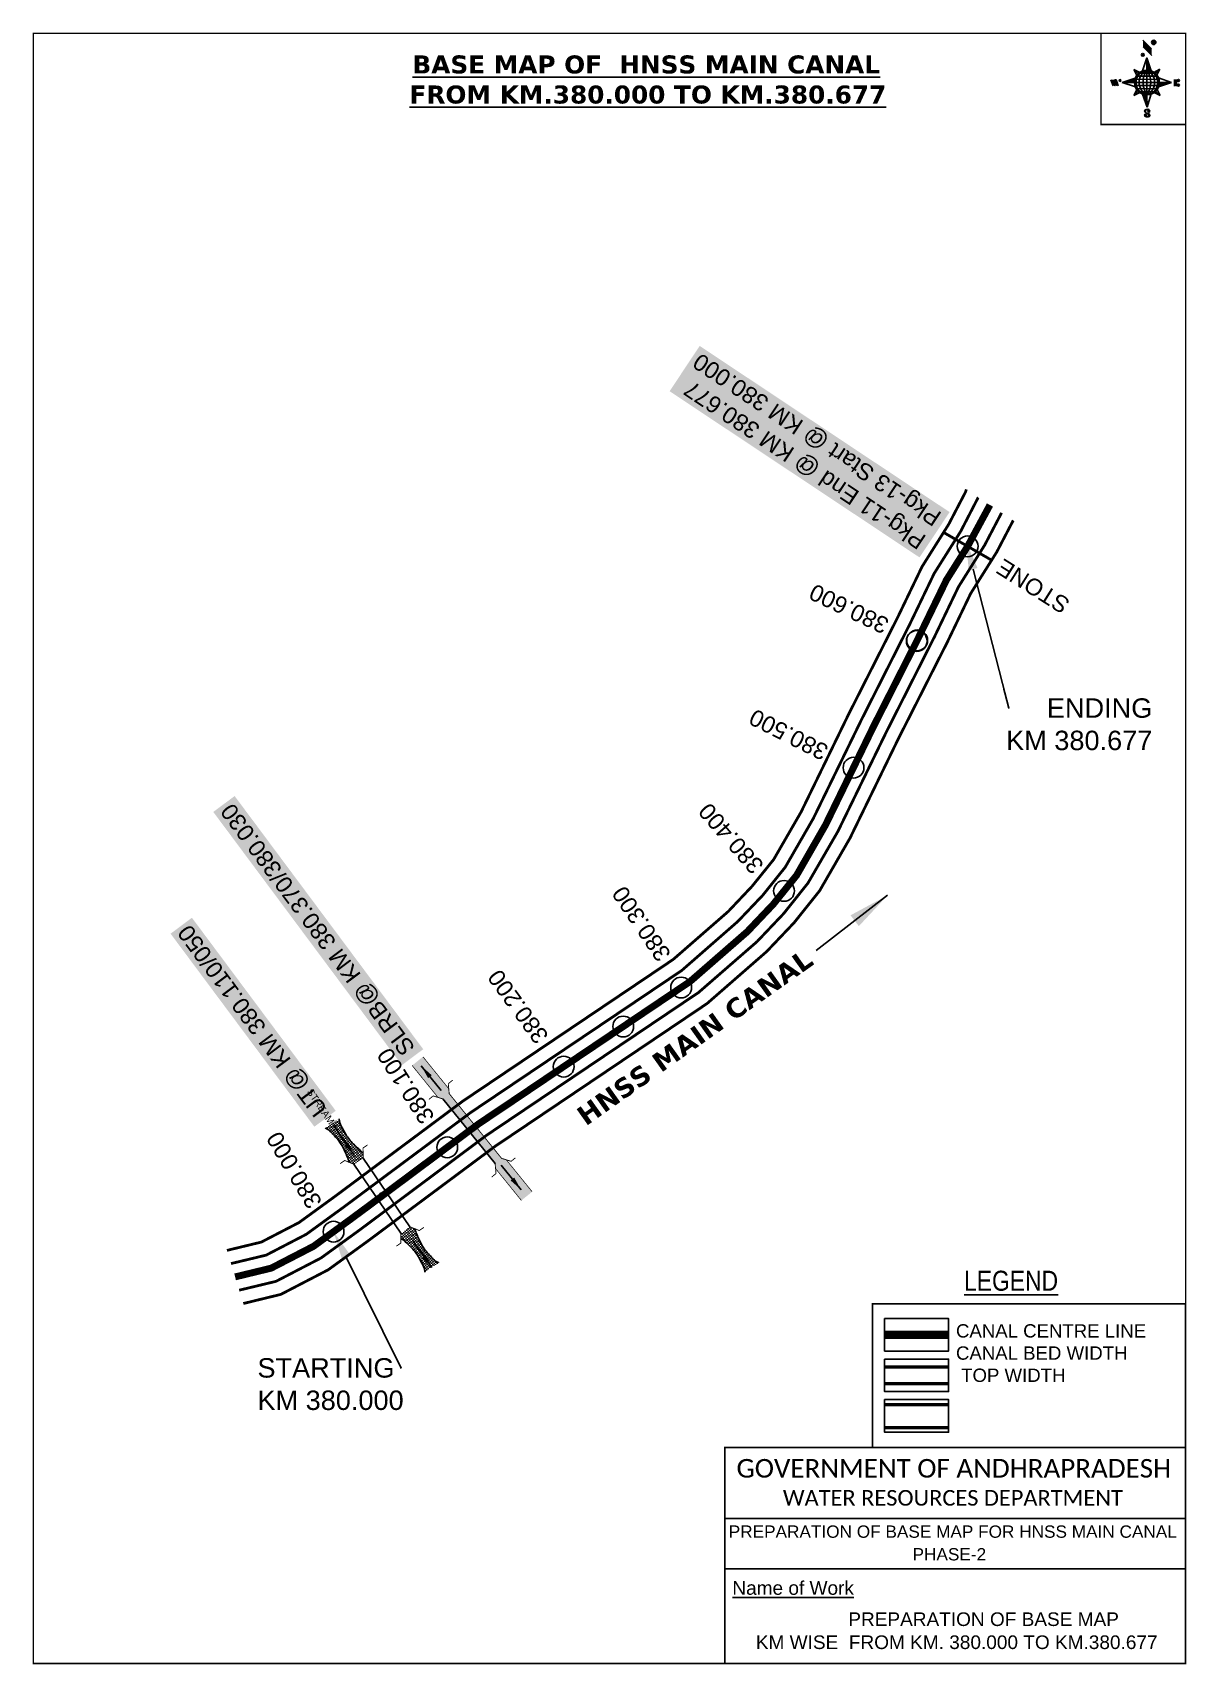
# Model space of a CAD drawing. Header units: inches. Extents: x 822444 to 823276, y 1578594 to 1579770.
import ezdxf
from ezdxf import colors
from ezdxf.entities.mleader import LeaderData, LeaderLine
from ezdxf.enums import TextEntityAlignment as Align
from ezdxf.math import Vec2, Vec3

# ---------------------------------------------------------------- set-up
doc = ezdxf.new("R2010")
doc.units = ezdxf.units.IN
doc.header["$LTSCALE"] = 15
doc.header["$MEASUREMENT"] = 0
doc.header["$PDMODE"] = 32
doc.header["$PDSIZE"] = 15
doc.linetypes.add('ACAD_ISO02W100', pattern=[15, 12, -3])
doc.linetypes.add('HIDDEN2', pattern=[0.1875, 0.125, -0.0625])
for name, color, linetype in [('AQUADUCT', 1, 'Continuous'), ('bord', 1, 'Continuous'), ('CANAL1', 7, 'Continuous'), ('CSMark', 72, 'Continuous'), ('DCBMS', 232, 'Continuous'), ('PAGE', 7, 'Continuous'), ('STRUCTURE', 5, 'Continuous'), ('TEXT', 6, 'Continuous')]:
    doc.layers.add(name, color=color, linetype=linetype)
doc.styles.add('ARIALN', font='ARIALN_1.TTF')
doc.styles.get("Standard").update_dxf_attribs({"font": 'ARIAL_1.TTF'})
doc.dimstyles.get("Standard").update_dxf_attribs({"dimtxt": 20, "dimasz": 0.18, "dimexe": 0.18, "dimexo": 0.0625, "dimgap": 0.09, "dimtad": 0, "dimtih": 1, "dimtoh": 1, "dimdec": 4, "dimzin": 0, "dimdsep": 46, "dimtxsty": 'Standard', "dimcen": 0.09, "dimadec": 0, "dimazin": 0, "dimtfac": 1, "dimtdec": 4, "dimtofl": 0, "dimtmove": 0, "dimatfit": 3, "dimfxl": 0, "dimtolj": 1, "dimtzin": 0, "dimarcsym": 0})
pattern_1 = [(267.297113149, (-8720374.938, 50637915.138), (10.5367255337, -0.497431438), [])]
pattern_2 = [(357.297113149, (-8720374.938, 50637915.138), (0.497431438, 10.5367255337), [])]

# ---------------------------------------------------------------- blocks, each defined once
blk = doc.blocks.new('*X26')
at = {"color": 0, "linetype": 'Continuous'}
for p, q in [((6321.6, 240.5), (6322.3, 241.2)), ((6321.6, 240.3), (6322.3, 241)), ((6321.6, 240.1), (6322.3, 240.8)), ((6321.6, 239.9), (6322.4, 240.7)), ((6321.6, 239.8), (6322.4, 240.6)), ((6321.6, 239.6), (6322.5, 240.5)), ((6321.6, 239.4), (6322.5, 240.3)), ((6321.6, 239.2), (6322.6, 240.2)), ((6321.7, 239.1), (6322.6, 240.1)), ((6321.8, 240.8), (6322.4, 241.4)), ((6321.8, 239), (6322.7, 240)), ((6321.8, 239), (6322.8, 239.9)), ((6321.9, 238.9), (6322.9, 239.8)), ((6322, 238.8), (6323, 239.7)), ((6322.1, 241.3), (6322.4, 241.6)), ((6322.1, 238.7), (6323.1, 239.6)), ((6322.2, 238.6), (6323.1, 239.6)), ((6322.3, 238.5), (6323.2, 239.5)), ((6322.4, 238.5), (6323.3, 239.4)), ((6322.5, 238.4), (6323.4, 239.3)), ((6322.7, 238.4), (6323.6, 239.3)), ((6322.8, 238.3), (6323.7, 239.2)), ((6322.9, 238.3), (6323.8, 239.1)), ((6323.1, 238.2), (6323.9, 239.1)), ((6323.2, 238.2), (6324, 239)), ((6323.3, 238.2), (6324.2, 239)), ((6323.5, 238.1), (6324.3, 238.9)), ((6323.7, 238.1), (6324.4, 238.9)), ((6323.8, 238.1), (6324.6, 238.8)), ((6324.1, 238.2), (6324.7, 238.8)), ((6324.3, 238.3), (6324.9, 238.8)), ((6324.6, 238.3), (6325.1, 238.8)), ((6324.8, 238.4), (6325.2, 238.8)), ((6325.1, 238.5), (6325.4, 238.8)), ((6325.4, 238.6), (6325.6, 238.8))]:
    blk.add_line(p, q, dxfattribs=at)
blk = doc.blocks.new('*X25')
at = {"color": 0, "linetype": 'Continuous'}
for p, q in [((6324.4, 240.3), (6324.5, 240.4)), ((6324.6, 240.3), (6324.8, 240.5)), ((6324.7, 240.2), (6325, 240.5)), ((6324.8, 240.2), (6325.2, 240.6)), ((6325, 240.1), (6325.5, 240.6)), ((6325.1, 240.1), (6325.6, 240.6)), ((6325.2, 240), (6325.8, 240.6)), ((6325.3, 240), (6326, 240.6)), ((6325.4, 239.9), (6326.1, 240.6)), ((6325.5, 239.8), (6326.2, 240.5)), ((6325.6, 239.8), (6326.3, 240.5)), ((6325.7, 239.7), (6326.5, 240.4)), ((6325.9, 239.6), (6326.6, 240.3)), ((6326, 239.5), (6326.7, 240.3)), ((6326, 239.4), (6326.8, 240.2)), ((6326.1, 239.3), (6327, 240.2)), ((6326.2, 239.3), (6327.1, 240.1)), ((6326.3, 239.2), (6327.1, 240)), ((6326.4, 239.1), (6327.2, 239.9)), ((6326.5, 239), (6327.3, 239.8)), ((6326.5, 238.9), (6327.4, 239.7)), ((6326.6, 238.8), (6327.5, 239.6)), ((6326.7, 238.7), (6327.5, 239.5)), ((6326.8, 238.6), (6327.6, 239.4)), ((6326.8, 238.5), (6327.7, 239.3)), ((6326.8, 236.5), (6327.4, 237)), ((6326.9, 238.3), (6327.8, 239.2)), ((6326.9, 238.2), (6327.9, 239.1)), ((6326.9, 236.8), (6327.6, 237.4)), ((6327, 238.1), (6327.8, 239)), ((6327, 237.9), (6327.8, 238.8)), ((6327, 237.8), (6327.8, 238.6)), ((6327, 237.6), (6327.8, 238.4)), ((6327, 237.4), (6327.8, 238.2)), ((6327, 237.3), (6327.8, 238)), ((6327, 237.1), (6327.8, 237.9))]:
    blk.add_line(p, q, dxfattribs=at)
blk = doc.blocks.new('H')
at = {"layer": 'bord', "extrusion": (0.000427885, 0.004792, 0.999988)}
h = blk.add_hatch(dxfattribs=at)
h.set_pattern_fill('LINE', color=8, scale=84.387686, angle=-2.7029, style=0)
h.set_pattern_definition(pattern_2)
h.paths.add_polyline_path([(-492, 786, -0.090992), (-448, 775), (-486, 912)])
h = blk.add_hatch(dxfattribs=at)
h.set_pattern_fill('LINE', color=8, scale=84.387686, angle=-92.7029, style=0)
h.set_pattern_definition(pattern_1)
h.paths.add_polyline_path([(-625, 665, -0.090992), (-615, 710), (-751, 671)])
h = blk.add_hatch(dxfattribs=at)
h.set_pattern_fill('LINE', color=8, scale=84.387686, angle=-2.7029, style=0)
h.set_pattern_definition(pattern_2)
h.paths.add_polyline_path([(-504, 533, -0.090992), (-549, 543), (-510, 406)])
h = blk.add_hatch(dxfattribs=at)
h.set_pattern_fill('LINE', color=8, scale=84.387686, angle=-92.7029, style=0)
h.set_pattern_definition(pattern_1)
h.paths.add_polyline_path([(-246, 647), (-372, 653, -0.090992), (-382, 609)])
for p, q in [((-519, 1020, -1217), (-435, 927, -1216)), ((-516, 1087, -1217), (-432, 994, -1217)), ((-538, 774, -1216), (-487, 906, -1216)), ((-487, 906, -1216), (-493, 780, -1216)), ((-487, 906, -1216), (-448, 769, -1216)), ((-865, 701, -1215), (-847, 638, -1215)), ((-847, 700, -1215), (-829, 637, -1215)), ((-829, 699, -1215), (-811, 636, -1215)), ((-829, 699, -1215), (-811, 698, -1215)), ((-811, 698, -1215), (-794, 635, -1215)), ((-752, 665, -1215), (-615, 704, -1215)), ((-627, 794, -1216), (-567, 760, -1216)), ((-627, 794, -1216), (-584, 747, -1215)), ((-599, 731, -1215), (-627, 794, -1216)), ((-421, 753, -1216), (-359, 781, -1216)), ((-359, 781, -1216), (-405, 739, -1216)), ((-359, 781, -1216), (-392, 721, -1215)), ((-379, 693, -1215), (-246, 641, -1215)), ((-213, 669, -1215), (-217, 601, -1215)), ((-752, 665, -1215), (-625, 659, -1215)), ((-619, 614, -1215), (-752, 665, -1215)), ((-639, 526, -1214), (-606, 585, -1215)), ((-639, 526, -1214), (-593, 568, -1215)), ((-577, 553, -1215), (-639, 526, -1214)), ((-511, 400, -1214), (-549, 537, -1214)), ((-460, 533, -1215), (-511, 400, -1214)), ((-505, 527, -1214), (-511, 400, -1214)), ((-371, 513, -1214), (-431, 546, -1215)), ((-371, 513, -1214), (-414, 560, -1215)), ((-399, 576, -1215), (-371, 513, -1214)), ((-246, 641, -1215), (-383, 603, -1215)), ((-373, 647, -1215), (-246, 641, -1215)), ((-197, 600, -1215), (-194, 668, -1215))]:
    blk.add_line(p, q, dxfattribs=at)
at = {"layer": 'bord', "color": 8, "linetype": 'ByBlock', "extrusion": (0.000427885, 0.004792, 0.999988)}
for p, q in [((-375, 679, -1215), (-620, 691, -1215)), ((-386, 711, -1215), (-605, 722, -1215)), ((-411, 744, -1216), (-578, 752, -1216)), ((-493, 780, -1216), (-505, 527, -1214)), ((-373, 647, -1215), (-625, 659, -1215)), ((-378, 616, -1215), (-623, 628, -1215)), ((-392, 585, -1215), (-611, 595, -1215)), ((-420, 555, -1215), (-587, 562, -1215))]:
    blk.add_line(p, q, dxfattribs=at)
at = {"layer": 'bord', "extrusion": (0.000427885, 0.004792, 0.999988), "elevation": -1212}
for points, const_width in [([(-522, 960), (-516, 1093)], 1.61), ([(-434, 933), (-428, 1066)], 1.61), ([(-870, 707), (-846, 706)], 0.642), ([(-829, 643), (-821, 678)], 0.642), ([(-793, 641), (-782, 694)], 0.642), ([(-223, 676), (-174, 673)], 0.706), ([(-829, 643), (-855, 644)], 0.642), ([(-811, 642), (-784, 641)], 0.642), ([(-177, 605), (-226, 607)], 0.706), ([(-195, 645), (-185, 644)], 0.706)]:
    blk.add_lwpolyline(points, dxfattribs=dict(at, const_width=const_width))
for points, const_width in [([(-414, 1073, 1), (-398, 1058, 1)], 22.3), ([(-530, 950, 1), (-520, 939, 1)], 14.8), ([(-776, 697, 1), (-769, 690, 1)], 8.9), ([(-180, 618, 1), (-173, 611, 1)], 9.79), ([(-178, 667, 1), (-171, 660, 1)], 9.79), ([(-490, 362, 1), (-498, 369, 1)], 11.1), ([(-525, 322, 1), (-533, 329, 1)], 11.1)]:
    blk.add_lwpolyline(points, format="xyb", close=True, dxfattribs=dict(at, const_width=const_width))
for points in [[(-537, 317), (-531, 310), (-520, 307), (-505, 307), (-494, 310), (-486, 318), (-487, 326), (-491, 333), (-494, 336), (-503, 341), (-522, 347), (-530, 352), (-534, 355), (-537, 363), (-537, 373), (-530, 381), (-520, 384), (-504, 384), (-493, 380), (-487, 373)], [(-522, 348), (-526, 354), (-528, 361), (-528, 371), (-526, 375), (-521, 381), (-515, 384)], [(-505, 307), (-499, 312), (-497, 319), (-497, 327), (-501, 335), (-509, 343)]]:
    blk.add_lwpolyline(points, dxfattribs=at)
at = {"layer": 'bord', "extrusion": (0.000427885, 0.004792, 0.999988)}
for centre, radius in [((-406, 1065, -1212), 22.3), ((-525, 944, -1212), 14.8), ((-773, 694, -1212), 8.9), ((-498, 659, -1212), 127), ((-177, 615, -1212), 9.79), ((-174, 663, -1212), 9.79), ((-494, 365, -1212), 11.1), ((-529, 325, -1212), 11.1)]:
    blk.add_circle(centre, radius, dxfattribs=at)
at = {"layer": 'bord', "color": 8, "linetype": 'ByBlock', "extrusion": (0.000427885, 0.004792, 0.999988)}
for centre, radius, start, end in [((-482, 658, -1212), 128, 94.9254, 259.6691), ((-437, 656, -1212), 141, 113.2864, 241.308), ((-316, 651, -1212), 222, 142.5892, 212.0053), ((-560, 662, -1212), 141, 293.2864, 61.308), ((-681, 668, -1212), 222, 322.5892, 32.0053), ((-515, 660, -1212), 128, 274.9254, 79.6691)]:
    blk.add_arc(centre, radius, start, end, dxfattribs=at)
at = {"layer": 'bord', "extrusion": (0.000427885, 0.004792, 0.999988)}
for points in [[(-516, 1093, -1212), (-431, 1000, -1212), (-519, 1026, -1212), (-434, 933, -1212)], [(-864, 707, -1212), (-846, 706, -1212), (-846, 644, -1212), (-829, 643, -1212)], [(-829, 705, -1212), (-811, 704, -1212), (-811, 642, -1212), (-793, 641, -1212)], [(-193, 674, -1212), (-197, 606, -1212), (-213, 675, -1212), (-216, 607, -1212)]]:
    blk.add_solid(points, dxfattribs=at)
at = {"layer": 'bord', "extrusion": (0.000427885, 0.004792, 0.999988), "xscale": 7.977342409717546, "yscale": 7.977342408231451, "zscale": 7.977342408476333, "rotation": 138.0840426661453}
for name, p in [('*X25', (38301, -31929, -1212)), ('*X26', (38314, -31951, -1212))]:
    blk.add_blockref(name, p, dxfattribs=at)
blk = doc.blocks.new('UT')
at = {"layer": 'STRUCTURE'}
h = blk.add_hatch(dxfattribs=at)
h.set_pattern_fill('DASH', color=150, scale=8, angle=-39.6278, style=0)
h.set_pattern_definition([(320.372247933, (-4370.464, -6260.8811), (1.40800153113, 0.132407282), [1, -1])])
h.paths.add_polyline_path([(765163, 1700681.9), (765165.6, 1700680.6), (765167.2, 1700680.3), (765169.1, 1700680), (765172.4, 1700679.6), (765176.4, 1700679.3), (765179.5, 1700679.5), (765183.1, 1700679.9), (765187.7, 1700680.9), (765188.9, 1700681.2), (765193.1, 1700682.2), (765196.1, 1700680.2), (765196.1, 1700672.2), (765193.1, 1700670.2), (765190.5, 1700670.8), (765188.1, 1700671.3), (765185.5, 1700671.8), (765183.6, 1700672.1), (765181, 1700672.5), (765180.3, 1700672.5), (765178.5, 1700672.6), (765176.7, 1700672.6), (765174.6, 1700672.5), (765172.5, 1700672.3), (765170.4, 1700672), (765168.5, 1700671.7), (765166.1, 1700671.2), (765165, 1700670.8), (765163, 1700669.7)])
h.paths.add_polyline_path([(765259.1, 1700682.2), (765256.1, 1700680.2), (765256.1, 1700672.2), (765259.1, 1700670.2), (765261.9, 1700671), (765264.4, 1700671.6), (765266.4, 1700672), (765269.1, 1700672.5), (765272.7, 1700673), (765276.1, 1700673.1), (765278.6, 1700672.9), (765281.2, 1700672.7), (765283.9, 1700672.3), (765286.4, 1700671.9), (765288, 1700671.3), (765289.2, 1700670.6), (765289.1, 1700682.7), (765287.6, 1700681.8), (765285.7, 1700681.2), (765283, 1700680.7), (765281.2, 1700680.4), (765276.7, 1700679.9), (765272.7, 1700679.9), (765268.7, 1700680.3), (765264.8, 1700681), (765261.2, 1700681.7)])
at = {"layer": 'STRUCTURE', "color": 150, "const_width": 0.628}
for points in [[(765190.1, 1700688.2), (765190.1, 1700684.2), (765196.1, 1700680.2), (765256.1, 1700680.2), (765262.1, 1700684.2), (765262.1, 1700688.2)], [(765190.1, 1700664.2), (765190.1, 1700668.2), (765196.1, 1700672.2), (765256.1, 1700672.2), (765262.1, 1700668.2), (765262.1, 1700664.2)]]:
    blk.add_lwpolyline(points, dxfattribs=at)
at = {"layer": 'STRUCTURE', "color": 150}
for points in [[(765196.1, 1700680.2), (765256.1, 1700680.2)], [(765196.1, 1700672.2), (765256.1, 1700672.2)], [(765196.1, 1700672.2), (765256.1, 1700672.2)]]:
    blk.add_lwpolyline(points, dxfattribs=at)
at = {"layer": 'STRUCTURE', "color": 0}
blk.add_circle((765226.1, 1700676.2), 1.89, dxfattribs=at)
at = {"layer": 'STRUCTURE', "color": 150}
for points in [[(765163, 1700681.9), (765164.4, 1700681.1), (765167.9, 1700680.2), (765171.2, 1700679.8), (765176.1, 1700679.4), (765184.7, 1700680.3), (765193.1, 1700682.2)], [(765289.1, 1700682.7), (765287.8, 1700681.9), (765284.3, 1700680.9), (765280.9, 1700680.4), (765276.1, 1700679.8), (765267.4, 1700680.5), (765259.1, 1700682.2)], [(765163, 1700669.7), (765164.3, 1700670.6), (765167.8, 1700671.6), (765171.2, 1700672.1), (765176, 1700672.6), (765184.7, 1700672), (765193.1, 1700670.2)], [(765289.2, 1700670.6), (765287.8, 1700671.4), (765284.2, 1700672.3), (765280.9, 1700672.7), (765276.1, 1700673.1), (765267.4, 1700672.2), (765259.1, 1700670.2)]]:
    blk.add_spline(points, degree=3, dxfattribs=at)
at = {"layer": 'STRUCTURE', "color": 0}
blk.add_text('STREAM', height=5, dxfattribs=at).set_placement((765148.2, 1700675.8), align=Align.MIDDLE_CENTER)
for points in [[(765190.9, 1700676), (765164.2, 1700675.8)], [(765289.3, 1700676.7), (765265.4, 1700676.4)]]:
    blk.add_leader(points, dimstyle='Standard', override={"dimasz": 10, "dimgap": 0.09, "dimtad": 0}, dxfattribs=at)
blk = doc.blocks.new('SLB')
at = {"layer": 'STRUCTURE'}
h = blk.add_hatch(dxfattribs=at)
h.set_pattern_fill('DOTS', color=6, scale=20, angle=320.3722, style=0)
h.set_pattern_definition([(320.372247934, (-159.4327, -72.9564), (1.2786241598, 0.5641323054), [0, -1.25])])
h.paths.add_polyline_path([(769699.5, 1706871.1), (769699.5, 1706861.1), (769729.1, 1706861.1), (769732.1, 1706863.1), (769792.1, 1706863.1), (769795.1, 1706861.1), (769824.7, 1706861.1), (769824.7, 1706871.1), (769795.1, 1706871.1), (769792.1, 1706869.1), (769732.1, 1706869.1), (769729.1, 1706871.1)])
at = {"layer": 'STRUCTURE', "color": 6, "linetype": 'ACAD_ISO02W100', "ltscale": 0.5, "const_width": 0.5}
for points in [[(769699.5, 1706871.1), (769729.1, 1706871.1)], [(769795.1, 1706871.1), (769824.7, 1706871.1)], [(769699.5, 1706861.1), (769729.1, 1706861.1)], [(769795.1, 1706861.1), (769824.7, 1706861.1)]]:
    blk.add_lwpolyline(points, dxfattribs=at)
at = {"layer": 'STRUCTURE', "color": 6, "const_width": 0.628}
for points in [[(769726.1, 1706877.1), (769726.1, 1706873.1), (769732.1, 1706869.1), (769792.1, 1706869.1), (769798.1, 1706873.1), (769798.1, 1706877.1)], [(769726.1, 1706855.1), (769726.1, 1706859.1), (769732.1, 1706863.1), (769792.1, 1706863.1), (769798.1, 1706859.1), (769798.1, 1706855.1)]]:
    blk.add_lwpolyline(points, dxfattribs=at)
at = {"layer": 'STRUCTURE', "color": 6}
blk.add_lwpolyline([(769732.1, 1706863.1), (769792.1, 1706863.1)], dxfattribs=at)
blk.add_lwpolyline([(769732.1, 1706863.1), (769792.1, 1706863.1)], dxfattribs=at)
at = {"layer": 'STRUCTURE', "color": 0}
blk.add_circle((769762.1, 1706866.1), 1.24, dxfattribs=at)
for points in [[(769703.8, 1706866), (769726.7, 1706866)], [(769818.6, 1706865.8), (769795.7, 1706865.8)]]:
    blk.add_leader(points, dimstyle='Standard', override={"dimasz": 10, "dimgap": 0.09, "dimtad": 0}, dxfattribs=at)

msp = doc.modelspace()

# ---------------------------------------------------------------- linework, layer by layer
at = {"layer": 'CANAL1', "color": 200, "const_width": 2}
for points in [[(822583.8, 1578892.5), (822608.6, 1578898.5), (822635.8, 1578912.6), (822661.4, 1578931.2), (822753.9, 1579000.1), (822905.7, 1579102.3), (822945.3, 1579136.8), (822962.6, 1579155.1), (822978.1, 1579174.3), (822997.9, 1579208.6), (823032.3, 1579279.3), (823067.4, 1579348.6), (823085.1, 1579385.4), (823104.3, 1579415.9), (823116.5, 1579439.3), (823117.1, 1579441.1)], [(822595.6, 1578854.2), (822622.7, 1578860.8), (822656.8, 1578878.5), (822685.1, 1578899), (822777, 1578967.4), (822930.1, 1579070.5), (822973, 1579107.9), (822992.8, 1579128.7), (823011.2, 1579151.7), (823033.2, 1579189.8), (823068.1, 1579261.5), (823103.3, 1579330.9), (823120.2, 1579366.1), (823139, 1579396), (823150.9, 1579418.8)]]:
    msp.add_lwpolyline(points, dxfattribs=at)
at = {"layer": 'CANAL1', "color": 5, "const_width": 2}
for points in [[(822586.7, 1578883), (822612.1, 1578889.1), (822641, 1578904.1), (822667.3, 1578923.2), (822759.6, 1578991.9), (822911.8, 1579094.3), (822952.2, 1579129.6), (822970.2, 1579148.5), (822986.4, 1579168.7), (823006.7, 1579203.9), (823041.3, 1579274.8), (823076.4, 1579344.2), (823093.9, 1579380.6), (823113, 1579410.9), (823125.6, 1579435.3), (823125.7, 1579435.4)], [(822592.6, 1578863.8), (822619.2, 1578870.2), (822651.6, 1578887), (822679.2, 1578907), (822771.2, 1578975.6), (822924, 1579078.5), (822966.1, 1579115.1), (822985.3, 1579135.3), (823002.9, 1579157.4), (823024.4, 1579194.5), (823059.2, 1579265.9), (823094.3, 1579335.3), (823111.4, 1579370.9), (823130.3, 1579401), (823142.5, 1579424.3)]]:
    msp.add_lwpolyline(points, dxfattribs=at)
at = {"layer": 'CANAL1', "color": 1, "linetype": 'HIDDEN2', "ltscale": 8, "const_width": 5}
msp.add_lwpolyline([(822589.7, 1578873.4), (822615.7, 1578879.7), (822646.3, 1578895.5), (822673.2, 1578915.1), (822687.8, 1578925.9), (822765.4, 1578983.8), (822785.4, 1578997.2), (822917.9, 1579086.4), (822959.1, 1579122.3), (822977.7, 1579141.9), (822994.7, 1579163), (823015.5, 1579199.2), (823050.2, 1579270.4), (823081.6, 1579332.3), (823102.7, 1579375.8), (823118, 1579400.1), (823134.1, 1579429.9)], dxfattribs=at)
at = {"layer": 'CANAL1', "color": 84, "const_width": 2}
msp.add_lwpolyline([(823100.7, 1579410.1), (823135.3, 1579390.1)], dxfattribs=at)
at = {"layer": 'CANAL1', "color": 1, "linetype": 'HIDDEN2', "ltscale": 100, "const_width": 6, "elevation": -0.4}
msp.add_lwpolyline([(823104.2, 1578831.7), (823058.1, 1578831.7)], dxfattribs=at)
at = {"layer": 'CANAL1', "color": 5, "const_width": 2.4, "elevation": -0.4}
for points in [[(823104.2, 1578808.4), (823058.1, 1578808.4)], [(823104.2, 1578796.4), (823058.1, 1578796.4)]]:
    msp.add_lwpolyline(points, dxfattribs=at)
at = {"layer": 'CANAL1', "color": 200, "const_width": 2.4, "elevation": -0.4}
for points in [[(823104.2, 1578781.2), (823058.1, 1578781.2)], [(823104.2, 1578764.7), (823058.1, 1578764.7)]]:
    msp.add_lwpolyline(points, dxfattribs=at)
at = {"layer": 'CSMark', "color": 3}
for p in [(823118, 1579400.1), (823081.3, 1579331.8), (823081.6, 1579332.3), (823035.7, 1579240.5), (822985.6, 1579151.7), (822911.4, 1579082), (822869.6, 1579053.9), (822826.7, 1579025), (822742.7, 1578966.8), (822660.7, 1578906)]:
    msp.add_point(p, dxfattribs=at)
at = {"layer": 'PAGE', "const_width": 1}
msp.add_lwpolyline([(823275.2, 1578594.7), (823275.2, 1579769.9), (822444.2, 1579769.9), (822444.2, 1578594.7), (823275.2, 1578594.7)], dxfattribs=at)
at = {"layer": 'PAGE'}
for points, const_width in [([(823275.2, 1579769.9), (823214.1, 1579769.9), (823214.1, 1579704.2), (823275.2, 1579704.2)], 1), ([(823049.3, 1578854.1), (823275.2, 1578854.1), (823275.2, 1578750.3), (823049.3, 1578750.3)], 1.2), ([(822943, 1578750.3), (823275.2, 1578750.3), (823275.2, 1578594.7), (822943, 1578594.7)], 1.2)]:
    msp.add_lwpolyline(points, close=True, dxfattribs=dict(at, const_width=const_width))
at = {"layer": 'PAGE', "elevation": -0.4}
for points in [[(823058.1, 1578843.4), (823104.2, 1578843.4), (823104.2, 1578819.9), (823058.1, 1578819.9)], [(823058.1, 1578814.2), (823104.2, 1578814.2), (823104.2, 1578790.7), (823058.1, 1578790.7)], [(823058.1, 1578784.9), (823104.2, 1578784.9), (823104.2, 1578761.4), (823058.1, 1578761.4)]]:
    msp.add_lwpolyline(points, close=True, dxfattribs=at)
at = {"layer": 'PAGE'}
for points in [[(822943, 1578699.3), (823275.2, 1578699.3)], [(822943, 1578663), (823275.2, 1578663)]]:
    msp.add_lwpolyline(points, dxfattribs=at)

# ---------------------------------------------------------------- block references
at = {"layer": 'AQUADUCT', "color": 1, "xscale": 0.0703495379661093, "yscale": 0.07034953800030053, "zscale": 0.07034953795990817, "rotation": 3.078330607406165}
msp.add_blockref('H', (823284.8, 1579690.5, 85.4), dxfattribs=at)
at = {"layer": 'STRUCTURE', "color": 0}
for name, p, rotation in [('SLB', (-988200.7, 1103223.5), 308.9939463515523), ('UT', (-1013632.9, 1253712), 304.2686944729348)]:
    msp.add_blockref(name, p, dxfattribs=dict(at, rotation=rotation))

# ---------------------------------------------------------------- texts
at = {"layer": 'CANAL1', "insert": (822833.8, 1578992.7), "char_height": 14, "width": 205.129, "attachment_point": 1, "rotation": 35.3759}
msp.add_mtext('\\pi0.96322;{\\fVerdana|b1|i0|c0|p34;HNSS MAIN CANAL}', dxfattribs=at)
at = {"layer": 'CSMark', "color": 1}
for s, rotation, p in [('STONE', 147.8149, (823189.6, 1579355.9)), ('380.600', 154.3514, (823059.7, 1579341.9)), ('380.500', 153.1359, (823015.9, 1579250.6)), ('380.400', 131.0601, (822967.2, 1579166.6)), ('380.300', 123.9597, (822899.6, 1579102.8)), ('380.200', 125.9912, (822811.5, 1579043.7)), ('380.100', 122.5736, (822729, 1578985.5)), ('380.000', 120.709, (822647.7, 1578924.3))]:
    msp.add_text(s, height=12, rotation=rotation, dxfattribs=at).set_placement(p, align=Align.MIDDLE_LEFT)
at = {"layer": 'PAGE', "extrusion": (0.000201441, 0.004807, 0.999988), "style": 'ARIALN'}
msp.add_text('%%ULEGEND', height=14.4, rotation=359.9999, dxfattribs=at).set_placement((823149.3, 1578851.6, 7755.2), align=Align.MIDDLE)
at = {"layer": 'PAGE', "extrusion": (0.000201441, 0.004807, 0.999988)}
for s, height, p in [('PREPARATION OF BASE MAP FOR HNSS MAIN CANAL', 8.878, (822945.7, 1578666.3, 7754.2)), ('%%UName of Work', 9.822, (822948.3, 1578625.2, 7752.9))]:
    msp.add_text(s, height=height, rotation=359.9999, dxfattribs=at).set_placement(p)
for s, height, p in [('PHASE-2', 8.88, (823104.8, 1578654.4, 7754.2)), ('PREPARATION OF BASE MAP', 9.822, (823129.5, 1578607.6, 7753)), ('KM WISE  FROM KM. 380.000 TO KM.380.677', 9.822, (823110.1, 1578591, 7753))]:
    msp.add_text(s, height=height, rotation=359.9999, dxfattribs=at).set_placement(p, align=Align.MIDDLE_CENTER)
at = {"layer": 'PAGE', "extrusion": (0.000201441, 0.004807, 0.999988), "attachment_point": 1, "text_direction": (1, -1e-06, -0.000201)}
for s, insert, char_height, width in [('CANAL CENTRE LINE CANAL BED WIDTH {\\H2.3732x; }\\P TOP WIDTH{\\H1.9155x; }', (823109.6, 1578839.3, -0.4), 9.6, 168.926), ('\\pi3.5885;{\\fCalibri|b0|i0|c0|p34;\\H1.3333x;GOVERNMENT OF ANDHRAPRADESH\\P\\pi37.073;\\H0.83998x;WATER RESOURCES DEPARTMENT}', (822947.7, 1578742.1, -1.3), 10.059, 321.276)]:
    msp.add_mtext(s, dxfattribs=dict(at, insert=insert, char_height=char_height, width=width))
at = {"layer": 'STRUCTURE', "color": 5, "char_height": 12, "attachment_point": 1, "bg_fill": 1, "box_fill_scale": 1.3, "bg_fill_color": 7, "bg_fill_true_color": 16777215, "bg_fill_transparency": 4390977}
for s, insert, width, rotation in [('Pkg-11 End @ KM 380.677\\PPkg-13 Start @ KM 380.000', (823082.3, 1579397.1), 209.228, 146.3894), ('\\pi0.44063;SLRB@ KM 380.370/380.030', (822710.7, 1579031.1), 220.442, 126.6887), ('\\pi0.71894;UT@ KM 380.110/050', (822647.6, 1578986.7), 166.368, 126.6887)]:
    msp.add_mtext(s, dxfattribs=dict(at, insert=insert, width=width, rotation=rotation))
at = {"layer": 'TEXT', "color": 1, "insert": (822695.8, 1579754), "char_height": 13, "width": 379.826, "attachment_point": 1}
msp.add_mtext('\\pi21.755;{\\fVerdana|b1|i0|c0|p34;\\LBASE MAP OF  HNSS MAIN CANAL \\P\\pi19.656;FROM KM.380.000 TO KM.380.677}', dxfattribs=at)

# ---------------------------------------------------------------- leaders
at = {"layer": 'CANAL1'}
msp.add_leader([(823060.3, 1579148.5), (823008.8, 1579108.8)], dimstyle='Standard', override={"dimasz": 30, "dimgap": 0.09, "dimtad": 0}, dxfattribs=at)
at = {"layer": 'DCBMS', "color": 5}
ml = msp.add_multileader_mtext('Standard', dxfattribs=at)
ml.set_content('STARTING\\PKM 380.000', color=5)
ml.set_leader_properties()
ml.build(insert=Vec2(0, 0))
ml.multileader.update_dxf_attribs({"dogleg_length": 0.36, "arrow_head_size": 20})
ctx = ml.context
ctx.base_point, ctx.char_height, ctx.arrow_head_size, ctx.landing_gap_size, ctx.plane_origin = Vec3(822605.8, 1578807.7), 14, 20, 0.09, Vec3(822776.6, 1578880.5)
notes = []
notes.append((ctx, [(0, (1, 1, 0), (822709.4, 1578807.7), (-1, 0), 0.36, [(0, [(822660.7, 1578906)], 0, [])])]))
ctx.mtext.insert, ctx.mtext.flow_direction = Vec3(822605.8, 1578814.8), 5
for ctx, leaders in notes:
    for number, flags, end, landing, length, lines in leaders:
        leader = LeaderData()
        leader.index, (leader.has_last_leader_line, leader.has_dogleg_vector, leader.attachment_direction) = number, flags
        leader.last_leader_point, leader.dogleg_vector, leader.dogleg_length = Vec3(end), Vec3(landing), length
        for number, points, colour, breaks in lines:
            line = LeaderLine()
            line.index, line.vertices, line.color, line.breaks = number, Vec3.list(points), colors.encode_raw_color(colour), breaks
            leader.lines.append(line)
        ctx.leaders.append(leader)

# ---------------------------------------------------------------- next in the draw order: leaders
ml = msp.add_multileader_mtext('Standard', dxfattribs=at)
ml.set_content('ENDING \\PKM 380.677', color=5)
ml.set_leader_properties()
ml.build(insert=Vec2(0, 0))
ml.multileader.update_dxf_attribs({"dogleg_length": 0.36, "arrow_head_size": 20})
ctx = ml.context
ctx.base_point, ctx.char_height, ctx.arrow_head_size, ctx.landing_gap_size, ctx.plane_origin = Vec3(823148, 1579283.4), 14, 20, 0.09, Vec3(823291.7, 1579495.7)
ctx.text_align_type = 2
notes = []
notes.append((ctx, [(1, (1, 1, 0), (823147.6, 1579283.4), (1, 0), 0.36, [(0, [(823117, 1579403)], 0, [])])]))
ctx.mtext.insert, ctx.mtext.width, ctx.mtext.alignment, ctx.mtext.flow_direction = Vec3(823251.2, 1579290.5), 109.049, 3, 5
ctx.mtext.has_bg_fill, ctx.mtext.bg_color, ctx.mtext.bg_scale_factor, ctx.mtext.bg_transparency, ctx.mtext.use_window_bg_color = 1, -1027028792, 1.5, 0, 1
for ctx, leaders in notes:
    for number, flags, end, landing, length, lines in leaders:
        leader = LeaderData()
        leader.index, (leader.has_last_leader_line, leader.has_dogleg_vector, leader.attachment_direction) = number, flags
        leader.last_leader_point, leader.dogleg_vector, leader.dogleg_length = Vec3(end), Vec3(landing), length
        for number, points, colour, breaks in lines:
            line = LeaderLine()
            line.index, line.vertices, line.color, line.breaks = number, Vec3.list(points), colors.encode_raw_color(colour), breaks
            leader.lines.append(line)
        ctx.leaders.append(leader)

doc.saveas('drawing.dxf')
